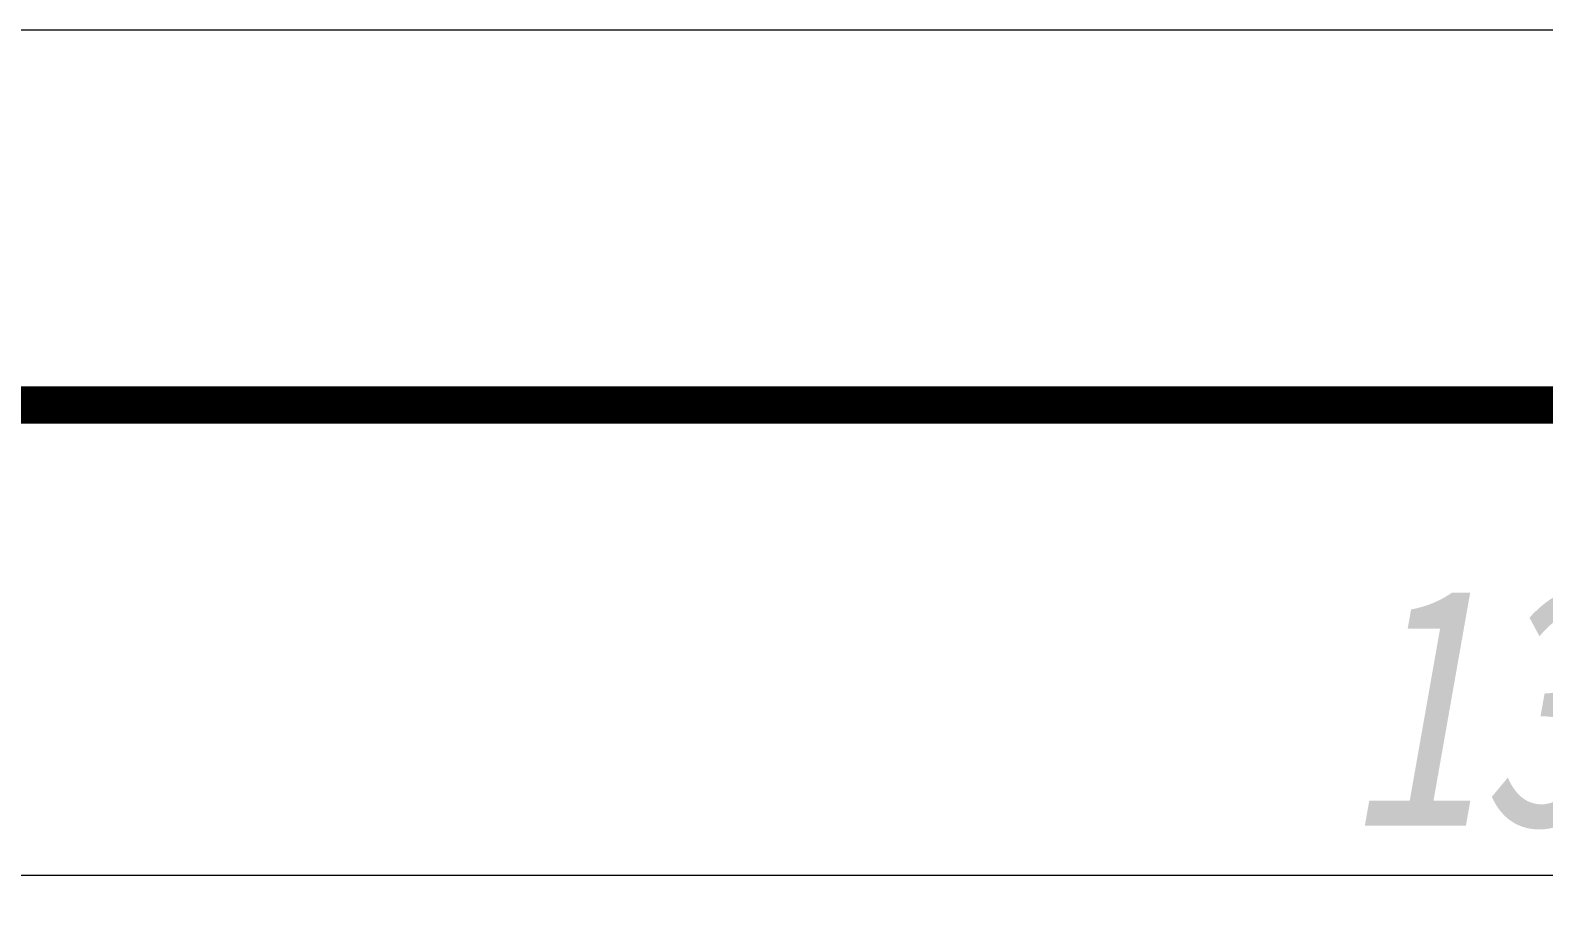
# Model space of a CAD drawing. Header units: millimetres. Extents: x 4697 to 5264, y 321 to 714.
# Drawn here: x 4751.84 to 4791.27, y 691.7 to 714.28 of the extents above; entities that cross this region are included whole.
import ezdxf
from ezdxf.enums import TextEntityAlignment as Align

# ---------------------------------------------------------------- set-up
doc = ezdxf.new("R2010")
doc.units = ezdxf.units.MM
doc.layers.add('dim', color=82, linetype='Continuous', lineweight=9)
doc.layers.add('from', color=7, linetype='Continuous', lineweight=13)
doc.styles.add('wuwei', font='SimSun.ttf', dxfattribs={"width": 0.8, "oblique": 10})
doc.styles.add('宋体', font='SimSun.ttf')
doc.dimstyles.new('wuwei', dxfattribs={"dimscale": 2.5, "dimtxt": 2.5, "dimasz": 1.5, "dimexe": 0.3, "dimexo": 0.3, "dimgap": 0.5, "dimtad": 1, "dimdsep": 46, "dimtxsty": 'wuwei', "dimcen": 0, "dimclrd": 42, "dimclre": 82, "dimclrt": 82, "dimazin": 2, "dimtfac": 1, "dimtofl": 0, "dimtmove": 0, "dimatfit": 3, "dimfxl": 0, "dimlwd": 5, "dimlwe": 5, "dimarcsym": 0})

# ---------------------------------------------------------------- blocks, each defined once
blk = doc.blocks.new('*D1')
at = {"layer": 'Defpoints', "color": 0}
for p in [(4724.267, 692.256), (4724.267, 670.733), (4858.268, 670.733)]:
    blk.add_point(p, dxfattribs=at)
at = {"layer": 'dim', "color": 82, "lineweight": 5}
for p, q in [((4724.267, 671.983), (4724.267, 693.505)), ((4858.268, 671.983), (4858.268, 693.505))]:
    blk.add_line(p, q, dxfattribs=at)
at = {"layer": 'dim', "color": 42, "lineweight": 5}
blk.add_line((4853.268, 692.256), (4729.267, 692.256), dxfattribs=at)
at = {"layer": 'dim', "color": 42}
for points in [[(4729.267, 693.089), (4729.267, 691.423), (4724.267, 692.256)], [(4853.268, 693.089), (4853.268, 691.423), (4858.268, 692.256)]]:
    blk.add_solid(points, dxfattribs=at)
at = {"layer": 'dim', "color": 82, "insert": (4791.268, 696.63), "char_height": 6.25, "attachment_point": 5, "style": 'wuwei'}
blk.add_mtext('134', dxfattribs=at)
blk = doc.blocks.new('TK-D')
at = {"layer": 'from'}
blk.add_lwpolyline([(-594.5, -413.124), (594.5, -413.124), (594.5, 413.124), (-594.5, 413.124)], close=True, dxfattribs=at)
at = {"layer": 'from', "const_width": 2.049}
blk.add_lwpolyline([(-574.009, -392.633), (-574.009, 392.633), (574.009, 392.633), (574.009, -392.633), (-574.009, -392.633)], dxfattribs=at)
at = {"layer": 'from', "color": 6, "style": '宋体', "width": 0.7}
blk.add_attdef('70001', text='', height=8.317, dxfattribs=at).set_placement((430.843, -344.43), align=Align.MIDDLE)

msp = doc.modelspace()

# ---------------------------------------------------------------- block references
at = {"xscale": 0.4764710132059171, "yscale": 0.4764710132053718, "zscale": 0.4764710132046591}
msp.add_blockref('TK-D', (4980.539, 517.437), dxfattribs=at)

# ---------------------------------------------------------------- dimensions: what is measured, and where the dimension line sits
at = {"layer": 'dim'}
dim = msp.add_linear_dim(base=(4724.267, 692.256), p1=(4858.268, 670.733), p2=(4724.267, 670.733), dimstyle='wuwei', override={"dimasz": 2, "dimexe": 0.49975, "dimexo": 0.49975, "dimgap": 0.49975}, dxfattribs=at)
dim.commit()
dim.dimension.update_dxf_attribs({"geometry": '*D1', "text_midpoint": (4791.268, 692.256), "dimtype": 160})

doc.saveas('drawing.dxf')
